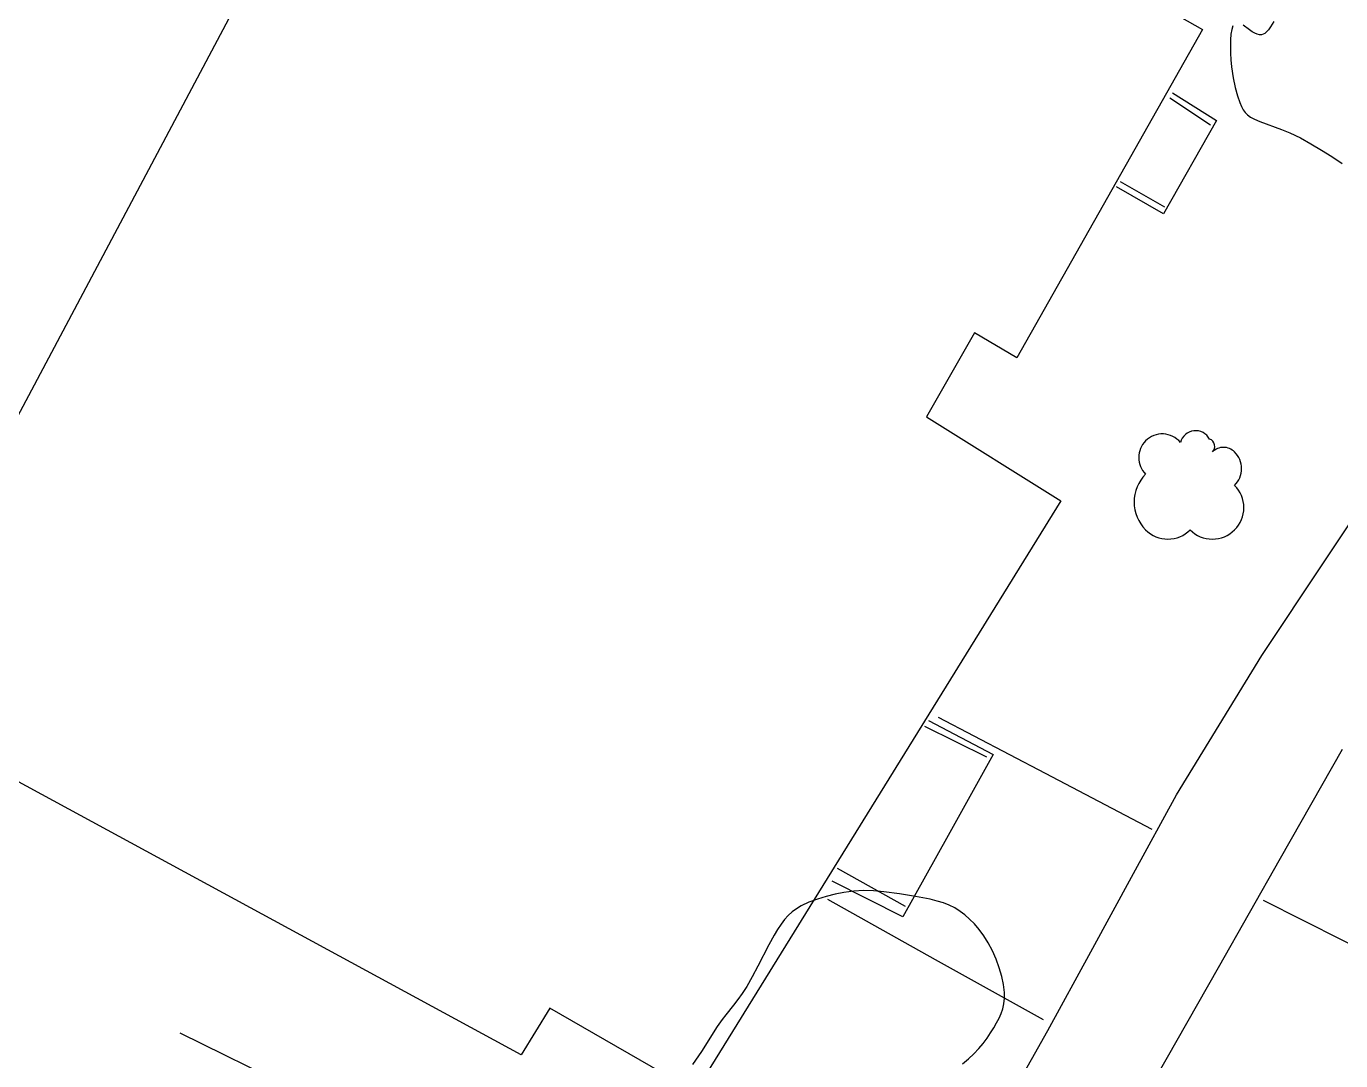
# Model space of a CAD drawing. Header units: feet. Extents: x 3174203 to 3175581, y 1715832 to 1717426.
# Drawn here: x 3174687.1 to 3174738.5, y 1717260.8 to 1717301.2 of the extents above; entities that cross this region are included whole.
import ezdxf

# ---------------------------------------------------------------- set-up
doc = ezdxf.new("R2010")
doc.units = ezdxf.units.FT
doc.header["$MEASUREMENT"] = 0
for name, color, linetype, lineweight in [('BUILDING', 1, 'Continuous', 30), ('CONCRETE', 204, 'Continuous', 30), ('FOOT_PATH', 2, 'Continuous', 30), ('SINGLE_TREE', 3, 'Continuous', 30)]:
    doc.layers.add(name, color=color, linetype=linetype, lineweight=lineweight)
for name, color, linetype, lineweight, true_color in [('HAND_RAIL', 77, 'Continuous', 30, 0x647d5e), ('MISCELLANEOUS', 225, 'Continuous', 30, 0x9c5f7c), ('SHRUBLINE', 71, 'Continuous', 30, 0xc6ff6b), ('TREELINE', 80, 'Continuous', 30, 0x36ff17)]:
    doc.layers.add(name, color=color, linetype=linetype, lineweight=lineweight, true_color=true_color)

# ---------------------------------------------------------------- blocks, each defined once
blk = doc.blocks.new('SYM217')
at = {"layer": 'SINGLE_TREE', "ltscale": 0.25}
for centre, radius, start, end in [((-3.999317, 4.740554), 3.690934742593219, 39.734283, 135.000043), ((1.220457, 6.480478), 2.460623161728813, 27.885514, 165.419776), ((-3.999321, 4.74055), 3.690934742593219, 134.999957, 225.000043), ((2.960383, 6.480475), 1.230311580864406, 314.999957, 69.295265), ((5.570268, 3.870591), 2.460623161728813, 44.999957, 135.000043), ((4.70031, 3.000626), 3.690934742593219, 314.999957, 45.000043), ((-2.259399, -2.219148), 6.151557904322033, 134.999957, 225.000043), ((3.830349, -3.08911), 4.921246323457626, 314.999957, 45.000043), ((-3.129355, -3.089116), 4.921246323457626, 224.999957, 315.000043), ((3.830344, -3.089116), 4.921246323457627, 224.999957, 315.000043)]:
    blk.add_arc(centre, radius, start, end, dxfattribs=at)
blk = doc.blocks.new('SYM007')
at = {"layer": 'SINGLE_TREE', "ltscale": 0.25, "xscale": 0.5, "yscale": 0.5, "zscale": 0.5}
blk.add_blockref('SYM217', (0, 0), dxfattribs=at)

msp = doc.modelspace()

# ---------------------------------------------------------------- linework, layer by layer
at = {"layer": 'BUILDING', "elevation": 5241.835, "flags": 128}
msp.add_lwpolyline([(3174680.942704, 1717275.043954), (3174703.641221, 1717317.77581), (3174733.069028, 1717301.125933), (3174725.819971, 1717288.29415), (3174724.169189, 1717289.266594), (3174722.288433, 1717285.985063), (3174727.534997, 1717282.698875), (3174713.255218, 1717259.601015), (3174707.573613, 1717262.872532), (3174706.452608, 1717261.046872), (3174683.628425, 1717273.43528)], close=True, dxfattribs=at)
at = {"layer": 'CONCRETE', "extrusion": (-0.4647000202197813, -0.8854681762817344, 1.842431844e-07), "elevation": -2995885.423557, "flags": 128}
msp.add_lwpolyline([(2013098.583965, 5241.980971), (2013103.298387, 5241.854346), (2013108.012809, 5241.724971)], dxfattribs=at)
at = {"layer": 'CONCRETE', "extrusion": (-0.4865982567413957, -0.8736258561513364, 2.812172388e-07), "elevation": -3045061.412003, "flags": 128}
msp.add_lwpolyline([(1937896.901323, 5242.648324), (1937901.731873, 5242.265061), (1937906.562424, 5241.882324)], dxfattribs=at)
at = {"layer": 'CONCRETE', "extrusion": (0.4507312797660856, 0.8926596851210469, 1.41884557e-07), "elevation": 2963887.677759, "flags": 128}
msp.add_lwpolyline([(-2059932.346226, 5240.64947), (-2059935.825265, 5240.53607), (-2059939.304304, 5240.42147)], dxfattribs=at)
at = {"layer": 'CONCRETE', "extrusion": (0.4408200487356924, 0.8975955016780452, 4.280068e-10), "elevation": 2940874.936748, "flags": 128}
msp.add_lwpolyline([(-2092586.776101, 5242.301741), (-2092591.668258, 5242.078741), (-2092596.560415, 5241.944741), (-2092601.452572, 5242.032741), (-2092606.34473, 5241.742741), (-2092611.236887, 5241.489741), (-2092616.129044, 5240.963741)], dxfattribs=at)
at = {"layer": 'FOOT_PATH'}
for points in [[(3174724.99404, 1717258.395184, 5241.002), (3174727.027277, 1717262.001396, 5241.046), (3174728.705606, 1717265.072042, 5241.097018), (3174730.383934, 1717268.142688, 5241.146374), (3174732.062263, 1717271.213333, 5241.184281), (3174735.393405, 1717276.653141, 5241.250829), (3174737.827738, 1717280.313713, 5241.288916), (3174740.262071, 1717283.974286, 5241.326)], [(3174731.276923, 1717260.205304, 5241.047), (3174733.698937, 1717264.46779, 5241.061), (3174736.12095, 1717268.730276, 5241.184), (3174738.542964, 1717272.992762, 5241.272)]]:
    msp.add_polyline3d(points, dxfattribs=at)
at = {"layer": 'HAND_RAIL', "extrusion": (-0.0199013511645818, 0.0130259504379995, 0.9997170903995845), "elevation": -35571.696274, "flags": 128}
msp.add_lwpolyline([(-3175513.762185, 1715491.300441), (-3175513.762185, 1715493.213694)], dxfattribs=at)
at = {"layer": 'HAND_RAIL', "extrusion": (0.0351625656919658, -0.0201012055220035, 0.9991794310885911), "elevation": 82349.490475, "flags": 128}
msp.add_lwpolyline([(3066476.103334, -1902099.573137), (3066476.103334, -1902101.565285)], dxfattribs=at)
at = {"layer": 'HAND_RAIL', "extrusion": (0.0160776191384429, -0.0078941198385297, 0.9998395836507045), "elevation": 42726.186386, "flags": 128}
msp.add_lwpolyline([(2940710.361826, -2092442.408244), (2940710.361826, -2092445.113832)], dxfattribs=at)
at = {"layer": 'HAND_RAIL', "extrusion": (0.0356409493369179, -0.0200312871782685, 0.9991638855885181), "elevation": 83987.994774, "flags": 128}
msp.add_lwpolyline([(3052483.182156, -1924362.219309), (3052483.182156, -1924365.263664)], dxfattribs=at)
at = {"layer": 'MISCELLANEOUS'}
for points in [[(3174731.898025, 1717298.650562, 5241.794), (3174733.626099, 1717297.562617, 5241.845), (3174731.551666, 1717293.922475, 5241.762), (3174729.710799, 1717294.974225, 5241.849)], [(3174722.368332, 1717274.114095, 5241.418616), (3174724.900854, 1717272.787697, 5241.370879), (3174723.136003, 1717269.618407, 5241.358), (3174721.371152, 1717266.449117, 5241.356), (3174718.607724, 1717267.831403, 5241.480684)]]:
    msp.add_polyline3d(points, dxfattribs=at)
at = {"layer": 'SHRUBLINE'}
for points in [[(3174734.258646, 1717301.269165, 5242.313756), (3174734.216807, 1717301.12807, 5242.321381), (3174734.188021, 1717300.940564, 5242.331555), (3174734.171444, 1717300.716954, 5242.343818), (3174734.166229, 1717300.467549, 5242.357687), (3174734.171532, 1717300.202656, 5242.372049), (3174734.186507, 1717299.932582, 5242.387587), (3174734.210308, 1717299.667637, 5242.402589)], [(3174735.857594, 1717301.431321, 5242.214629), (3174735.731062, 1717301.219991, 5242.227426), (3174735.654109, 1717301.111875, 5242.234308), (3174735.581803, 1717301.029537, 5242.239734), (3174735.512454, 1717300.970865, 5242.244257), (3174735.444372, 1717300.933746, 5242.24796), (3174735.375868, 1717300.916067, 5242.251405), (3174735.305251, 1717300.915715, 5242.25485), (3174735.215774, 1717300.935425, 5242.258987), (3174735.120484, 1717300.974814, 5242.263935), (3174735.019041, 1717301.031651, 5242.269527), (3174734.911106, 1717301.103706, 5242.27527), (3174734.662053, 1717301.290697, 5242.290165)], [(3174734.210308, 1717299.667637, 5242.011498), (3174734.270324, 1717299.238593, 5241.982267), (3174734.348262, 1717298.859674, 5241.95783), (3174734.437606, 1717298.533731, 5241.936437), (3174734.531839, 1717298.263617, 5241.919259), (3174734.595428, 1717298.115145, 5241.909921), (3174734.66398, 1717297.988672, 5241.901508), (3174734.743183, 1717297.880113, 5241.893983), (3174734.838726, 1717297.785388, 5241.886376), (3174734.956295, 1717297.700413, 5241.878501), (3174735.101579, 1717297.621105, 5241.869504), (3174735.31743, 1717297.528013, 5241.857229), (3174736.167028, 1717297.212618, 5241.812747), (3174736.488724, 1717297.07884, 5241.79716), (3174736.898759, 1717296.882075, 5241.77843), (3174737.312308, 1717296.657369, 5241.761165), (3174737.725347, 1717296.412135, 5241.74443), (3174738.133854, 1717296.153785, 5241.728827), (3174738.533646, 1717295.887899, 5241.71402)]]:
    msp.add_polyline3d(points, dxfattribs=at)
at = {"layer": 'TREELINE'}
msp.add_polyline3d([(3174723.692155, 1717260.700374, 5241.269703), (3174723.929956, 1717260.888905, 5241.271498), (3174724.143017, 1717261.087151, 5241.273851), (3174724.333599, 1717261.291784, 5241.278595), (3174724.503963, 1717261.499477, 5241.283574), (3174724.656371, 1717261.706904, 5241.287675), (3174724.793084, 1717261.910738, 5241.292019), (3174724.916363, 1717262.107653, 5241.29514), (3174725.027715, 1717262.295719, 5241.298518), (3174725.125633, 1717262.478596, 5241.303787), (3174725.207855, 1717262.661339, 5241.30575), (3174725.272122, 1717262.849006, 5241.310379), (3174725.31617, 1717263.046653, 5241.317013), (3174725.33774, 1717263.259336, 5241.321747), (3174725.33457, 1717263.492112, 5241.329451), (3174725.297854, 1717263.792656, 5241.335405), (3174725.228399, 1717264.116443, 5241.339849), (3174725.130219, 1717264.452486, 5241.345018), (3174725.007326, 1717264.789796, 5241.35102), (3174724.863735, 1717265.117386, 5241.360069), (3174724.703457, 1717265.424269, 5241.366769), (3174724.530436, 1717265.701499, 5241.373423), (3174724.348333, 1717265.948301, 5241.37989), (3174724.160738, 1717266.165944, 5241.388805), (3174723.971242, 1717266.355694, 5241.394899), (3174723.783436, 1717266.51882, 5241.403237), (3174723.60091, 1717266.65659, 5241.408606), (3174723.390803, 1717266.79108, 5241.41753), (3174723.18106, 1717266.898185, 5241.423676), (3174722.959273, 1717266.985209, 5241.432753), (3174722.713033, 1717267.059452, 5241.437608), (3174722.429929, 1717267.128219, 5241.443569), (3174721.864716, 1717267.242322, 5241.454032), (3174721.238672, 1717267.346284, 5241.471248), (3174720.627835, 1717267.424888, 5241.490177), (3174720.216281, 1717267.458644, 5241.512121), (3174719.833241, 1717267.466726, 5241.527727), (3174719.455904, 1717267.446283, 5241.547198), (3174719.061458, 1717267.394461, 5241.569224), (3174718.722573, 1717267.328919, 5241.589306), (3174718.372374, 1717267.242566, 5241.611667), (3174718.025095, 1717267.136495, 5241.636685), (3174717.694969, 1717267.011802, 5241.661874), (3174717.396232, 1717266.869583, 5241.686309), (3174717.208377, 1717266.757254, 5241.702851), (3174717.039542, 1717266.633215, 5241.719433), (3174716.885472, 1717266.494139, 5241.735738), (3174716.741909, 1717266.3367, 5241.753674), (3174716.604598, 1717266.157572, 5241.772082), (3174716.469281, 1717265.953427, 5241.793827), (3174716.331704, 1717265.720939, 5241.818481), (3174716.129748, 1717265.347105, 5241.860137), (3174715.702112, 1717264.511074, 5241.95055), (3174715.483732, 1717264.097805, 5242.004394), (3174715.267176, 1717263.72032, 5242.052544), (3174715.090564, 1717263.447069, 5242.086324), (3174714.918811, 1717263.207839, 5242.117265), (3174714.752971, 1717262.99481, 5242.146833), (3174714.443258, 1717262.616084, 5242.195734), (3174714.301497, 1717262.434751, 5242.21534), (3174714.10496, 1717262.154168, 5242.244675), (3174713.49379, 1717261.182249, 5242.340667), (3174713.146143, 1717260.668302, 5242.387802)], dxfattribs=at)

# ---------------------------------------------------------------- block references
at = {"layer": 'SINGLE_TREE', "ltscale": 0.25, "xscale": 0.5, "yscale": 0.5, "zscale": 0.5}
msp.add_blockref('SYM007', (3174732.5035, 1717283.2088, 5242.1982), dxfattribs=at)

doc.saveas('drawing.dxf')
